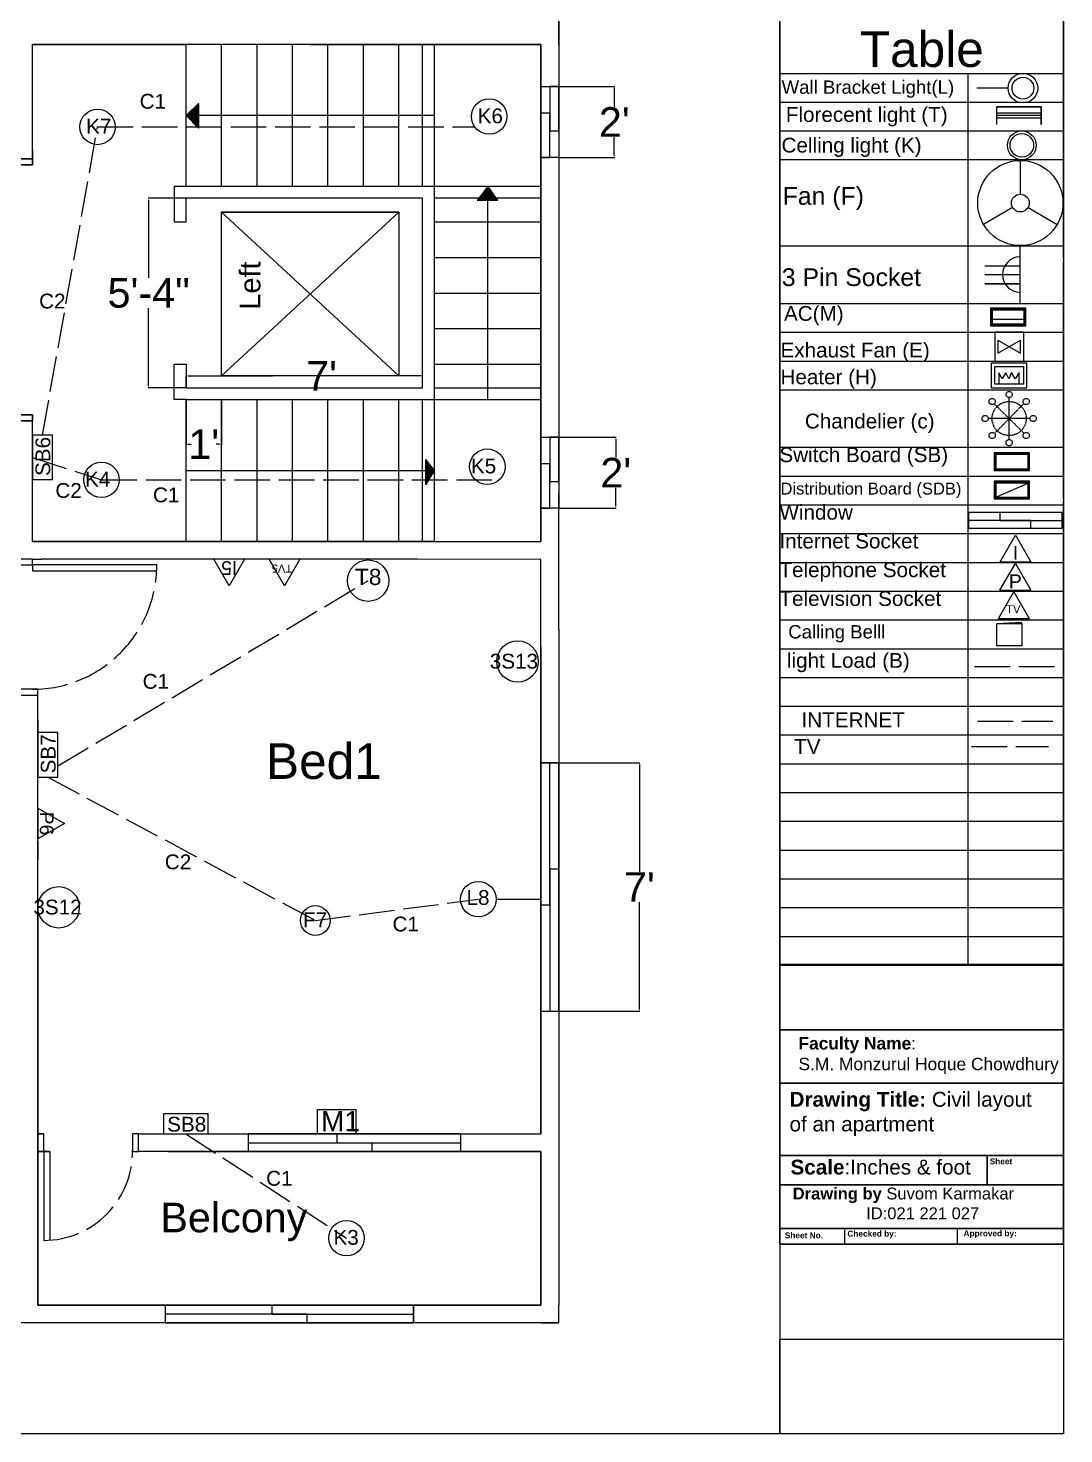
# Model space of a CAD drawing. Header units: inches. Extents: x 1396 to 31789, y 4626 to 27828.
# Drawn here: x 21875.5 to 22225.7, y 26088.9 to 26563.9 of the extents above; entities that cross this region are included whole.
import ezdxf
from ezdxf.enums import TextEntityAlignment as Align

# ---------------------------------------------------------------- set-up
doc = ezdxf.new("R2010")
doc.units = ezdxf.units.IN
doc.header["$MEASUREMENT"] = 0
doc.linetypes.add('ACAD_ISO02W100', pattern=[15, 12, -3])
for name, color, linetype in [('bath', 4, 'Continuous'), ('freecads.com', 7, 'Continuous'), ('iNTERNET', 30, 'ACAD_ISO02W100'), ('light_dwgmodels.com', 250, 'ACAD_ISO02W100'), ('TV WIRE', 62, 'ACAD_ISO02W100')]:
    doc.layers.add(name, color=color, linetype=linetype)
doc.layers.add('block cover', color=7, linetype='Continuous', lineweight=30)
doc.layers.add('text', color=6, linetype='Continuous', lineweight=9)
doc.styles.add('Arial', font='arial.ttf')
doc.styles.add('Arial_B_1', font='arialbd.ttf', dxfattribs={"height": 2})
doc.styles.get("Standard").update_dxf_attribs({"font": 'arial.ttf'})
doc.dimstyles.new('civil layout', dxfattribs={"dimtxt": 10, "dimasz": 0.625, "dimexe": 0.18, "dimexo": 0.0625, "dimgap": 0.09, "dimtad": 0, "dimtih": 1, "dimtoh": 1, "dimdec": 1, "dimzin": 0, "dimdsep": 46, "dimlunit": 4, "dimtxsty": 'Standard', "dimcen": 0.09, "dimclrd": 256, "dimclre": 256, "dimclrt": 256, "dimadec": 0, "dimazin": 0, "dimtfac": 1.5, "dimtdec": 1, "dimtofl": 0, "dimtmove": 0, "dimatfit": 0, "dimfxl": 1, "dimtolj": 1, "dimtzin": 0, "dimlwe": -1, "dimarcsym": 0})
pattern_1 = [(135, (22063.28719, 26159.39342), (-0.088388348, -0.088388348), [])]

# ---------------------------------------------------------------- blocks, each defined once
blk = doc.blocks.new('*D116')
at = {"layer": 'Defpoints', "color": 0, "transparency": 16777216}
for p in [(21928.88, 26438.39), (21940.88, 26438.39), (21940.88, 26423.32)]:
    blk.add_point(p, dxfattribs=at)
at = {"layer": 'text', "transparency": 16777216}
for p, q in [((21928.88, 26438.33), (21928.88, 26423.14)), ((21940.88, 26438.33), (21940.88, 26423.14))]:
    blk.add_line(p, q, dxfattribs=at)
at = {"layer": 'text', "lineweight": -2, "transparency": 16777216}
for p, q in [((21929.5, 26423.32), (21930.66, 26423.32)), ((21940.25, 26423.32), (21939.1, 26423.32))]:
    blk.add_line(p, q, dxfattribs=at)
at = {"layer": 'text', "transparency": 16777216}
for points in [[(21929.5, 26423.43), (21929.5, 26423.22), (21928.88, 26423.32)], [(21940.25, 26423.43), (21940.25, 26423.22), (21940.88, 26423.32)]]:
    blk.add_solid(points, dxfattribs=at)
at = {"layer": 'text', "transparency": 16777216, "insert": (21934.88, 26423.32), "char_height": 10, "attachment_point": 5}
blk.add_mtext("\\A1;1'", dxfattribs=at)
blk = doc.blocks.new('*D117')
at = {"layer": 'Defpoints', "color": 0, "transparency": 16777216}
for p in [(21916.25, 26506.39), (21928.88, 26506.39), (21928.88, 26442.39)]:
    blk.add_point(p, dxfattribs=at)
at = {"layer": 'text', "transparency": 16777216}
for p, q in [((21928.82, 26506.39), (21916.07, 26506.39)), ((21928.82, 26442.39), (21916.07, 26442.39))]:
    blk.add_line(p, q, dxfattribs=at)
at = {"layer": 'text', "lineweight": -2, "transparency": 16777216}
for p, q in [((21916.25, 26505.77), (21916.25, 26479.57)), ((21916.25, 26443.02), (21916.25, 26469.22))]:
    blk.add_line(p, q, dxfattribs=at)
at = {"layer": 'text', "transparency": 16777216}
for points in [[(21916.14, 26505.77), (21916.35, 26505.77), (21916.25, 26506.39)], [(21916.14, 26443.02), (21916.35, 26443.02), (21916.25, 26442.39)]]:
    blk.add_solid(points, dxfattribs=at)
at = {"layer": 'text', "transparency": 16777216, "insert": (21916.25, 26474.39), "char_height": 10, "attachment_point": 5}
blk.add_mtext('\\A1;5\'-4"', dxfattribs=at)
blk = doc.blocks.new('*D118')
at = {"layer": 'Defpoints', "color": 0, "transparency": 16777216}
for p in [(21928.88, 26446.39), (21928.88, 26442.39), (22008.88, 26442.39)]:
    blk.add_point(p, dxfattribs=at)
at = {"layer": 'text', "transparency": 16777216}
for p, q in [((21928.88, 26442.45), (21928.88, 26446.57)), ((22008.88, 26442.45), (22008.88, 26446.57))]:
    blk.add_line(p, q, dxfattribs=at)
at = {"layer": 'text', "lineweight": -2, "transparency": 16777216}
for p, q in [((21929.5, 26446.39), (21958.07, 26446.39)), ((22008.25, 26446.39), (21979.68, 26446.39))]:
    blk.add_line(p, q, dxfattribs=at)
at = {"layer": 'text', "transparency": 16777216}
for points in [[(21929.5, 26446.49), (21929.5, 26446.29), (21928.88, 26446.39)], [(22008.25, 26446.49), (22008.25, 26446.29), (22008.88, 26446.39)]]:
    blk.add_solid(points, dxfattribs=at)
at = {"layer": 'text', "transparency": 16777216, "insert": (21968.88, 26446.39), "char_height": 10, "attachment_point": 5}
blk.add_mtext("\\A1;   7'", dxfattribs=at)
blk = doc.blocks.new('*D119')
at = {"layer": 'Defpoints', "color": 0, "transparency": 16777216}
for p in [(22054.88, 26315.68), (22054.88, 26231.68), (22082.18, 26231.68)]:
    blk.add_point(p, dxfattribs=at)
at = {"layer": 'text', "transparency": 16777216}
for p, q in [((22054.94, 26315.68), (22082.36, 26315.68)), ((22054.94, 26231.68), (22082.36, 26231.68))]:
    blk.add_line(p, q, dxfattribs=at)
at = {"layer": 'text', "lineweight": -2, "transparency": 16777216}
for p, q in [((22082.18, 26315.06), (22082.18, 26278.77)), ((22082.18, 26232.31), (22082.18, 26268.59))]:
    blk.add_line(p, q, dxfattribs=at)
at = {"layer": 'text', "transparency": 16777216}
for points in [[(22082.08, 26315.06), (22082.28, 26315.06), (22082.18, 26315.68)], [(22082.08, 26232.31), (22082.28, 26232.31), (22082.18, 26231.68)]]:
    blk.add_solid(points, dxfattribs=at)
at = {"layer": 'text', "transparency": 16777216, "insert": (22082.18, 26273.68), "char_height": 10, "width": 23.3269, "attachment_point": 5}
blk.add_mtext("\\A1;7'", dxfattribs=at)
blk = doc.blocks.new('*D108')
at = {"layer": 'Defpoints', "color": 0, "transparency": 16777216}
for p in [(22054.88, 26544.18), (22054.88, 26520.18), (22073.68, 26520.18)]:
    blk.add_point(p, dxfattribs=at)
at = {"layer": 'text', "transparency": 16777216}
for p, q in [((22054.94, 26544.18), (22073.86, 26544.18)), ((22054.94, 26520.18), (22073.86, 26520.18))]:
    blk.add_line(p, q, dxfattribs=at)
at = {"layer": 'text', "lineweight": -2, "transparency": 16777216}
for p, q in [((22073.68, 26543.56), (22073.68, 26537.29)), ((22073.68, 26520.81), (22073.68, 26527.07))]:
    blk.add_line(p, q, dxfattribs=at)
at = {"layer": 'text', "transparency": 16777216}
for points in [[(22073.58, 26543.56), (22073.78, 26543.56), (22073.68, 26544.18)], [(22073.58, 26520.81), (22073.78, 26520.81), (22073.68, 26520.18)]]:
    blk.add_solid(points, dxfattribs=at)
at = {"layer": 'text', "transparency": 16777216, "insert": (22073.68, 26532.18), "char_height": 10, "attachment_point": 5}
blk.add_mtext("\\A1;2'", dxfattribs=at)
blk = doc.blocks.new('*D109')
at = {"layer": 'Defpoints', "color": 0, "transparency": 16777216}
for p in [(22054.88, 26425.68), (22054.88, 26401.68), (22074.18, 26401.68)]:
    blk.add_point(p, dxfattribs=at)
at = {"layer": 'text', "transparency": 16777216}
for p, q in [((22054.94, 26425.68), (22074.36, 26425.68)), ((22054.94, 26401.68), (22074.36, 26401.68))]:
    blk.add_line(p, q, dxfattribs=at)
at = {"layer": 'text', "lineweight": -2, "transparency": 16777216}
for p, q in [((22074.18, 26425.06), (22074.18, 26418.79)), ((22074.18, 26402.31), (22074.18, 26408.57))]:
    blk.add_line(p, q, dxfattribs=at)
at = {"layer": 'text', "transparency": 16777216}
for points in [[(22074.08, 26425.06), (22074.28, 26425.06), (22074.18, 26425.68)], [(22074.08, 26402.31), (22074.28, 26402.31), (22074.18, 26401.68)]]:
    blk.add_solid(points, dxfattribs=at)
at = {"layer": 'text', "transparency": 16777216, "insert": (22074.18, 26413.68), "char_height": 10, "attachment_point": 5}
blk.add_mtext("\\A1;2'", dxfattribs=at)
blk = doc.blocks.new('chandelier')
at = {"color": 0}
for p, q in [((193, -189), (-193, 189)), ((189, 193), (-189, -193)), ((0, -270), (0, 270)), ((270, 0), (-270, 0))]:
    blk.add_line(p, q, dxfattribs=at)
for centre, radius in [((-219, 219), 40), ((0, 0), 220), ((0, 310), 40), ((219, 219), 40), ((-310, 0), 40), ((310, 0), 40), ((-219, -219), 40), ((219, -219), 40), ((0, -310), 40)]:
    blk.add_circle(centre, radius, dxfattribs=at)

msp = doc.modelspace()

# ---------------------------------------------------------------- hatches: boundary and pattern name
h = msp.add_hatch()
h.set_pattern_fill('ANSI31', color=256, angle=90)
h.set_pattern_definition(pattern_1)
h.paths.add_polyline_path([(21928.88, 26534.39), (21933.05, 26530.07), (21933.05, 26534.39)])
h.paths.add_polyline_path([(21928.88, 26534.39), (21933.05, 26534.39), (21933.05, 26538.45)])
h = msp.add_hatch()
h.set_pattern_fill('ANSI31', color=256, angle=90)
h.set_pattern_definition(pattern_1)
h.paths.add_polyline_path([(22027.26, 26505.6), (22030.88, 26505.6), (22030.88, 26510.39)])
h.paths.add_polyline_path([(22030.88, 26510.39), (22030.88, 26505.6), (22034.15, 26505.6)])
h = msp.add_hatch()
h.set_pattern_fill('ANSI31', color=256, angle=90)
h.set_pattern_definition(pattern_1)
h.paths.add_polyline_path([(22009.97, 26418.13), (22009.97, 26414.4), (22012.88, 26414.4)])
h.paths.add_polyline_path([(22009.97, 26414.4), (22009.97, 26409.56), (22012.88, 26414.4)])

# ---------------------------------------------------------------- linework, layer by layer
for p, q in [((21876.99, 26517.68), (21876.99, 26558.39)), ((21876.99, 26558.39), (21928.88, 26558.39)), ((21928.88, 26510.39), (21928.88, 26558.39)), ((22048.88, 26558.39), (21928.88, 26558.39)), ((21940.88, 26510.39), (21940.88, 26558.39)), ((21952.88, 26510.39), (21952.88, 26558.39)), ((21964.88, 26510.39), (21964.88, 26558.39)), ((21976.88, 26510.39), (21976.88, 26558.39)), ((21988.88, 26510.39), (21988.88, 26558.39)), ((22000.88, 26510.39), (22000.88, 26558.39)), ((22008.88, 26510.39), (22008.88, 26558.39)), ((22012.88, 26390.39), (22012.88, 26558.39)), ((22048.88, 26390.39), (22048.88, 26558.39)), ((21928.88, 26534.39), (21933.05, 26538.45)), ((22012.88, 26534.39), (21928.88, 26534.39)), ((21928.88, 26534.39), (21933.05, 26530.07)), ((21933.05, 26538.45), (21933.05, 26530.07)), ((22210.96, 26507.79), (22210.96, 26519.19)), ((21928.88, 26510.39), (21924.88, 26510.39)), ((21924.88, 26510.39), (21924.88, 26498.39)), ((22048.88, 26510.39), (21928.88, 26510.39)), ((22030.88, 26510.39), (22027.26, 26505.6)), ((22030.88, 26438.39), (22030.88, 26510.39)), ((22030.88, 26510.39), (22034.15, 26505.6)), ((22048.88, 26438.39), (22048.88, 26510.39)), ((22008.88, 26506.39), (21928.88, 26506.39)), ((21928.88, 26498.39), (21928.88, 26506.39)), ((22008.88, 26442.39), (22008.88, 26506.39)), ((22048.88, 26506.39), (22012.88, 26506.39)), ((22034.15, 26505.6), (22027.26, 26505.6)), ((21940.88, 26446.39), (22000.88, 26501.67)), ((22000.88, 26501.67), (21940.88, 26501.67)), ((21940.88, 26501.67), (22000.88, 26446.39)), ((22208.36, 26503.29), (22198.49, 26497.59)), ((22213.56, 26503.29), (22223.43, 26497.59)), ((21924.88, 26498.39), (21928.88, 26498.39)), ((22012.88, 26498.39), (22048.88, 26498.39)), ((22210.9, 26470.87), (22210.9, 26490.26)), ((22012.88, 26486.39), (22048.88, 26486.39)), ((22210.9, 26480.57), (22198.9, 26480.57)), ((22210.9, 26477.5), (22198.9, 26477.5)), ((22012.88, 26474.39), (22048.88, 26474.39)), ((22012.88, 26462.39), (22048.88, 26462.39)), ((21924.88, 26438.39), (21924.88, 26450.39)), ((21924.88, 26450.39), (21928.88, 26450.39)), ((21928.88, 26450.39), (21928.88, 26442.39)), ((22012.88, 26450.39), (22048.88, 26450.39)), ((21928.88, 26442.39), (22008.88, 26442.39)), ((22012.88, 26442.39), (22048.88, 26442.39)), ((21928.88, 26438.39), (21924.88, 26438.39)), ((21928.88, 26390.39), (21928.88, 26438.39)), ((21928.88, 26438.39), (22048.88, 26438.39)), ((21928.88, 26390.41), (21928.88, 26438.39)), ((21940.88, 26390.39), (21940.88, 26438.39)), ((21940.88, 26390.41), (21940.88, 26438.39)), ((21952.88, 26390.39), (21952.88, 26438.39)), ((21952.88, 26390.41), (21952.88, 26438.39)), ((21964.88, 26390.39), (21964.88, 26438.39)), ((21964.88, 26390.41), (21964.88, 26438.39)), ((21976.88, 26390.39), (21976.88, 26438.39)), ((21976.88, 26390.41), (21976.88, 26438.39)), ((21988.88, 26390.39), (21988.88, 26438.39)), ((21988.88, 26390.41), (21988.88, 26438.39)), ((22000.88, 26390.39), (22000.88, 26438.39)), ((22000.88, 26390.41), (22000.88, 26438.39)), ((22008.88, 26390.39), (22008.88, 26438.39)), ((22012.88, 26390.41), (22012.88, 26438.39)), ((21876.99, 26390.48), (21876.99, 26432.19)), ((22012.88, 26414.4), (22009.97, 26418.13)), ((22009.97, 26409.56), (22009.97, 26418.13)), ((21928.88, 26414.4), (22012.88, 26414.4)), ((22009.97, 26409.56), (22012.88, 26414.4)), ((22054.88, 26390.39), (22054.88, 26406.82)), ((21928.88, 26390.39), (22012.88, 26390.39)), ((22047.07, 26390.48), (22048.88, 26390.48)), ((22054.88, 26384.39), (22054.88, 26390.39)), ((22048.88, 26384.39), (22006.99, 26384.41)), ((22048.88, 26354.82), (22048.88, 26384.39)), ((22054.88, 26360.82), (22054.88, 26384.39)), ((21878.8, 26310.82), (21878.8, 26338.48)), ((21878.8, 26330.21), (21878.8, 26310.82)), ((22033.72, 26269.57), (22048.71, 26269.57))]:
    msp.add_line(p, q)
at = {"color": 7, "true_color": 0xffffff}
msp.add_line((22206.84, 26543.62), (22196.28, 26543.62), dxfattribs=at)
at = {"color": 252, "true_color": 0x939598}
for p, q in [((22217.96, 26535.19), (22202.96, 26535.19)), ((22217.96, 26535.19), (22202.96, 26535.19)), ((22217.96, 26533.45), (22202.96, 26533.45))]:
    msp.add_line(p, q, dxfattribs=at)
at = {"color": 4}
for p, q in [((22217.96, 26534.41), (22202.96, 26534.41)), ((22203.31, 26454.07), (22211.03, 26458.42)), ((22203.31, 26458.42), (22211.03, 26454.07))]:
    msp.add_line(p, q, dxfattribs=at)
at = {"color": 1}
for p, q in [((22204.79, 26445.5), (22203.69, 26447.45)), ((22203.69, 26447.45), (22203.69, 26443.63)), ((22206.01, 26447.47), (22204.79, 26445.5)), ((22207.04, 26445.44), (22206.01, 26447.47)), ((22208.02, 26447.51), (22207.04, 26445.44)), ((22209.22, 26445.42), (22208.02, 26447.51)), ((22210.53, 26447.51), (22209.22, 26445.42)), ((22210.53, 26443.63), (22210.53, 26447.51))]:
    msp.add_line(p, q, dxfattribs=at)
at = {"color": 0}
for p, q in [((22204.12, 26383.57), (22209.31, 26392.55)), ((22209.31, 26392.55), (22214.49, 26383.57)), ((21943.49, 26375.47), (21938.3, 26384.44)), ((21948.67, 26384.44), (21938.3, 26384.44)), ((21948.67, 26384.44), (21943.49, 26375.47)), ((21962.18, 26375.47), (21957, 26384.44)), ((21967.36, 26384.44), (21957, 26384.44)), ((21967.36, 26384.44), (21962.18, 26375.47)), ((22204.08, 26373.98), (22209.27, 26382.96)), ((22204.12, 26383.57), (22214.49, 26383.57)), ((22209.27, 26382.96), (22214.45, 26373.98)), ((22203.6, 26364.41), (22208.78, 26373.39)), ((22204.08, 26373.98), (22214.45, 26373.98)), ((22208.78, 26373.39), (22213.97, 26364.41)), ((22203.6, 26364.41), (22213.97, 26364.41)), ((21878.8, 26300.33), (21878.8, 26289.96)), ((21878.8, 26300.33), (21887.78, 26295.14)), ((21887.78, 26295.14), (21878.8, 26289.96))]:
    msp.add_line(p, q, dxfattribs=at)
at = {"color": 7}
for p, q in [((21878.19, 26384.48), (21879.99, 26384.48)), ((22202.98, 26362.67), (22211.48, 26363.17))]:
    msp.add_line(p, q, dxfattribs=at)
at = {"color": 143, "true_color": 0x7aafdf}
for p, q in [((21949.84, 26187.29), (22021.84, 26187.29)), ((21979.84, 26190.29), (21979.84, 26187.29)), ((21991.84, 26184.26), (21991.84, 26187.29))]:
    msp.add_line(p, q, dxfattribs=at)
for points in [[(22054.88, 26126.39), (21202.88, 26126.39), (21202.88, 26738.39), (22054.88, 26738.39), (22054.88, 26406.82)], [(22054.88, 26558.39), (22054.88, 26612.39)], [(22054.88, 26564.39), (22054.88, 26558.39)], [(22054.88, 26564.39), (22054.88, 26558.39)], [(21976.88, 26558.39), (21876.99, 26558.39)], [(21970.88, 26558.39), (22048.88, 26558.39)], [(22048.88, 26558.39), (22048.88, 26406.82)], [(22048.88, 26406.82), (22048.88, 26558.39)], [(22048.88, 26558.39), (22048.88, 26406.82)], [(21876.99, 26522.68), (21876.99, 26522.68), (21876.99, 26519.68)], [(22198.9, 26477.5), (22210.9, 26477.5), (22210.9, 26483.5), (22198.9, 26483.5)], [(21876.99, 26390.48), (22047.07, 26390.48)], [(21876.99, 26390.48), (21876.99, 26390.48)], [(22012.88, 26390.41), (21876.99, 26390.48)], [(21876.99, 26390.48), (21876.99, 26390.48), (21876.99, 26390.48)], [(22006.99, 26390.41), (22012.88, 26390.41)], [(22006.99, 26384.41), (21879.99, 26384.48)], [(22054.88, 26360.82), (22054.88, 26132.39)], [(22048.88, 26354.82), (22048.88, 26190.29)], [(22048.88, 26190.29), (22048.88, 26354.82)], [(21880.8, 26190.29), (21878.8, 26190.29), (21878.8, 26310.82)], [(21878.8, 26288.94), (21878.8, 26282.94)], [(21878.8, 26269.61), (21878.8, 26132.39)], [(21878.8, 26269.61), (21878.8, 26263.61)], [(21882.8, 26184.29), (21878.8, 26184.29), (21878.8, 26190.29), (21880.8, 26190.29)], [(21878.8, 26190.29), (21878.8, 26184.29)], [(21912.8, 26190.29), (21916.8, 26190.29)], [(21916.8, 26190.29), (21922.8, 26190.29)], [(21922.8, 26190.29), (22048.88, 26190.29)], [(21922.8, 26190.29), (21928.8, 26190.29)], [(22042.88, 26190.29), (22048.88, 26190.29)], [(22048.88, 26184.29), (22048.88, 26132.39), (21878.8, 26132.39)], [(21878.8, 26132.39), (22048.88, 26132.39), (22048.88, 26184.29)], [(22048.66, 26132.39), (21878.8, 26132.39), (21878.8, 26184.29), (21882.8, 26184.29)], [(21916.8, 26184.29), (21912.8, 26184.29)], [(21922.8, 26184.29), (21916.8, 26184.29)], [(21922.8, 26184.29), (22048.66, 26184.29)], [(22048.88, 26184.29), (21922.8, 26184.29)], [(21928.8, 26184.29), (21922.8, 26184.29)], [(22048.88, 26184.29), (22042.88, 26184.29)], [(22048.88, 26126.39), (22054.88, 26126.39), (22054.88, 26132.39)], [(21878.8, 26126.39), (21733.49, 26126.39)], [(21878.8, 26126.39), (21872.8, 26126.39)]]:
    msp.add_lwpolyline(points)
at = {"color": 146, "true_color": 0x105689}
for points in [[(22048.88, 26544.18), (22054.88, 26544.18), (22054.88, 26520.18), (22048.88, 26520.18)], [(22048.88, 26425.68), (22054.88, 26425.68), (22054.88, 26401.68), (22048.88, 26401.68)]]:
    msp.add_lwpolyline(points, close=True, dxfattribs=at)
at = {"color": 165, "true_color": 0x5e67af}
for points in [[(22054.88, 26544.18), (22051.88, 26544.18), (22051.88, 26529.18), (22054.88, 26529.18)], [(22051.88, 26535.18), (22048.88, 26535.18), (22048.88, 26520.18), (22051.88, 26520.18)], [(22054.88, 26425.68), (22051.88, 26425.68), (22051.88, 26410.68), (22054.88, 26410.68)], [(22051.88, 26416.68), (22048.88, 26416.68), (22048.88, 26401.68), (22051.88, 26401.68)]]:
    msp.add_lwpolyline(points, close=True, dxfattribs=at)
at = {"color": 252, "true_color": 0x939598}
msp.add_lwpolyline([(22217.96, 26531.3), (22217.96, 26537.3), (22202.96, 26537.3)], dxfattribs=at)
at = {"color": 251, "true_color": 0x636466}
msp.add_lwpolyline([(22202.96, 26531.3), (22202.96, 26537.3), (22217.96, 26537.3), (22217.96, 26531.3)], dxfattribs=at)
at = {"color": 240, "true_color": 0xed1f24}
for points in [[(21876.99, 26517.68), (21876.99, 26519.68), (21870.99, 26519.68), (21870.99, 26515.68)], [(21870.99, 26515.68), (21840.99, 26515.68), (21840.99, 26517.68), (21876.99, 26517.68)], [(21870.99, 26435.19), (21840.99, 26435.19), (21840.99, 26433.19), (21876.99, 26433.19)], [(21876.99, 26433.19), (21876.99, 26431.19), (21870.99, 26431.19), (21870.99, 26435.19)]]:
    msp.add_lwpolyline(points, dxfattribs=at)
for points in [[(21876.99, 26519.68), (21876.99, 26517.68), (21870.99, 26517.68), (21870.99, 26519.68)], [(21876.99, 26431.19), (21876.99, 26433.19), (21870.99, 26433.19), (21870.99, 26431.19)]]:
    msp.add_lwpolyline(points, close=True, dxfattribs=at)
for points in [[(21940.88, 26446.39), (21940.88, 26501.67), (22000.88, 26501.67), (22000.88, 26446.39)], [(22200.84, 26463.29), (22212.84, 26463.29), (22212.84, 26469.29), (22200.84, 26469.29)], [(21883.72, 26411.33), (21883.72, 26426.39), (21876.99, 26426.39), (21876.99, 26411.33)], [(22202.09, 26414.4), (22214.09, 26414.4), (22214.09, 26420.4), (22202.09, 26420.4)], [(22202.67, 26415.03), (22213.55, 26415.03), (22213.55, 26419.77), (22202.67, 26419.77)], [(22202.09, 26404.81), (22214.09, 26404.81), (22214.09, 26410.81), (22202.09, 26410.81)], [(22202.67, 26405.44), (22213.55, 26405.44), (22213.55, 26410.18), (22202.67, 26410.18)], [(21885.53, 26310.82), (21885.53, 26325.88), (21878.8, 26325.88), (21878.8, 26310.82)], [(21921.27, 26190.29), (21936.33, 26190.29), (21936.33, 26197.02), (21921.27, 26197.02)], [(21986.31, 26190.29), (21973.37, 26190.29), (21973.37, 26198.46), (21986.31, 26198.46)]]:
    msp.add_lwpolyline(points, close=True)
at = {"color": 143, "true_color": 0x7aafdf}
for points in [[(22201.12, 26463.6), (22212.55, 26463.6), (22212.55, 26468.98), (22201.12, 26468.98)], [(22054.88, 26231.68), (22054.88, 26315.68), (22048.88, 26315.68), (22048.88, 26231.68)], [(22051.88, 26267.68), (22051.88, 26315.68), (22048.88, 26315.68), (22048.88, 26267.68)], [(22054.88, 26231.68), (22054.88, 26279.68), (22051.88, 26279.68), (22051.88, 26231.68)], [(21949.84, 26184.29), (22021.84, 26184.29), (22021.84, 26190.29), (21949.84, 26190.29)], [(21921.84, 26126.39), (22005.84, 26126.39), (22005.84, 26132.39), (21921.84, 26132.39)], [(21957.84, 26129.39), (22005.84, 26129.39), (22005.84, 26132.39), (21957.84, 26132.39)], [(21921.84, 26126.39), (21969.84, 26126.39), (21969.84, 26129.39), (21921.84, 26129.39)]]:
    msp.add_lwpolyline(points, close=True, dxfattribs=at)
at = {"color": 1}
for points in [[(22201.42, 26463.92), (22212.3, 26463.92), (22212.3, 26468.66), (22201.42, 26468.66)], [(22201.42, 26468.66), (22212.3, 26468.66), (22212.3, 26465.46), (22201.42, 26465.46)], [(21876.99, 26382.49), (21876.99, 26384.49), (21870.99, 26384.49), (21870.99, 26382.49)], [(21918.99, 26380.49), (21918.99, 26382.49), (21876.99, 26382.49), (21876.99, 26380.49)], [(21878.8, 26338.53), (21878.8, 26340.53), (21872.8, 26340.53), (21872.8, 26338.53)]]:
    msp.add_lwpolyline(points, close=True, dxfattribs=at)
at = {"color": 251, "true_color": 0x636466}
for points in [[(22202.37, 26451.4), (22212.09, 26451.4), (22212.09, 26461.12), (22202.37, 26461.12)], [(22213.13, 26450.71), (22201.13, 26450.71), (22201.13, 26442.33), (22213.13, 26442.33)], [(22211.97, 26443.59), (22202.37, 26443.59), (22202.37, 26449.6), (22211.97, 26449.6)]]:
    msp.add_lwpolyline(points, close=True, dxfattribs=at)
at = {"color": 4}
for points in [[(22203.31, 26458.42), (22203.31, 26454.07)], [(22211.03, 26454.07), (22211.03, 26458.42)]]:
    msp.add_lwpolyline(points, dxfattribs=at)
for points in [[(22202.37, 26414.71), (22213.8, 26414.71), (22213.8, 26420.08), (22202.37, 26420.08)], [(22202.37, 26405.12), (22213.8, 26405.12), (22213.8, 26410.5), (22202.37, 26410.5)]]:
    msp.add_lwpolyline(points, close=True, dxfattribs=at)
at = {"color": 143, "true_color": 0x7aafdf}
for points in [[(22225.01, 26400.18), (22193.6, 26400.18)], [(22193.6, 26394.94), (22214.54, 26394.94), (22214.54, 26397.56), (22193.6, 26397.56)], [(22225.01, 26400.18), (22204.07, 26400.18), (22204.07, 26397.56), (22225.01, 26397.56)], [(22193.6, 26394.94), (22225.01, 26394.94)], [(22048.88, 26315.68), (22054.88, 26315.68)], [(22051.88, 26315.68), (22054.88, 26315.68)], [(22005.84, 26132.39), (22005.84, 26126.39)], [(22005.84, 26129.39), (22005.84, 26126.39)]]:
    msp.add_lwpolyline(points, dxfattribs=at)
at = {"color": 7}
msp.add_lwpolyline([(22202.98, 26362.67), (22211.48, 26362.67), (22211.48, 26355.17), (22202.98, 26355.17)], close=True, dxfattribs=at)
at = {"color": 1}
msp.add_lwpolyline([(21872.8, 26340.53), (21872.8, 26338.53), (21878.8, 26338.53), (21878.8, 26340.53)], dxfattribs=at)
at = {"color": 7, "true_color": 0xffffff}
msp.add_circle((22211.84, 26543.62), 5, dxfattribs=at)
at = {"color": 4}
for centre, radius in [((22211.84, 26543.62), 3.69), ((22211.46, 26524.28), 3.99), ((22210.96, 26504.79), 3)]:
    msp.add_circle(centre, radius, dxfattribs=at)
for centre, radius in [((22031.38, 26534.01), 6), ((21898.99, 26530.51), 6), ((22211.46, 26524.28), 4.86), ((22030.76, 26415.7), 6), ((21900.28, 26411.24), 6), ((21990.45, 26377.19), 7), ((22040.99, 26349.9), 7), ((21885.8, 26266.81), 7), ((22027.72, 26269.57), 6), ((21972.6, 26262.36), 5.02), ((21983.13, 26155.04), 6)]:
    msp.add_circle(centre, radius)
at = {"color": 251, "true_color": 0x636466}
msp.add_circle((22210.96, 26504.79), 14.4, dxfattribs=at)
at = {"color": 4}
msp.add_arc((22210.97, 26480.61), 6, 90.929, 269.071, dxfattribs=at)
at = {"color": 1, "linetype": 'ACAD_ISO02W100'}
msp.add_arc((21876.99, 26382.49), 42, 270, 0, dxfattribs=at)
at = {"layer": 'bath', "color": 254, "true_color": 0xddb3d4}
for p, q in [((22129.5, 26564.73), (22129.5, 26247.29)), ((22129.69, 26564.73), (22129.69, 26247.29)), ((22225.5, 26564.73), (22225.5, 26247.29)), ((22129.5, 26548.61), (22225.5, 26548.61)), ((22193.16, 26548.61), (22193.16, 26247.29)), ((22129.5, 26538.89), (22225.5, 26538.89)), ((22129.5, 26529.17), (22225.5, 26529.17)), ((22129.5, 26519.45), (22225.5, 26519.45)), ((22129.5, 26490.29), (22225.5, 26490.29)), ((22129.5, 26470.85), (22225.5, 26470.85)), ((22129.5, 26461.13), (22225.5, 26461.13)), ((22129.5, 26451.41), (22225.5, 26451.41)), ((22129.5, 26441.69), (22225.5, 26441.69)), ((22129.5, 26422.25), (22225.5, 26422.25)), ((22129.5, 26412.53), (22225.5, 26412.53)), ((22129.5, 26402.81), (22225.5, 26402.81)), ((22129.5, 26393.09), (22225.5, 26393.09)), ((22129.5, 26383.37), (22225.5, 26383.37)), ((22129.5, 26373.65), (22225.5, 26373.65)), ((22129.5, 26363.93), (22225.5, 26363.93)), ((22129.5, 26354.21), (22225.5, 26354.21)), ((22129.5, 26344.49), (22225.5, 26344.49)), ((22129.5, 26334.77), (22225.5, 26334.77)), ((22129.5, 26325.05), (22225.5, 26325.05)), ((22129.5, 26315.33), (22225.5, 26315.33)), ((22129.5, 26305.61), (22225.5, 26305.61)), ((22129.5, 26295.89), (22225.5, 26295.89)), ((22129.5, 26286.17), (22225.5, 26286.17)), ((22129.5, 26276.45), (22225.5, 26276.45)), ((22129.5, 26266.73), (22225.5, 26266.73)), ((22129.5, 26257.01), (22225.5, 26257.01)), ((22129.5, 26247.29), (22225.5, 26247.29)), ((22129.69, 26247.29), (22225.69, 26247.29))]:
    msp.add_line(p, q, dxfattribs=at)
at = {"layer": 'bath', "color": 0, "linetype": 'ACAD_ISO02W100'}
msp.add_line((22202.67, 26405.44), (22213.55, 26410.18), dxfattribs=at)
at = {"layer": 'bath', "color": 4, "linetype": 'ACAD_ISO02W100'}
for p, q in [((22193.6, 26394.94), (22193.6, 26400.18)), ((22225.01, 26400.18), (22225.01, 26394.94))]:
    msp.add_line(p, q, dxfattribs=at)
at = {"layer": 'block cover'}
msp.add_lwpolyline([(22048.88, 26390.39), (22048.88, 26558.39)], dxfattribs=at)
at = {"layer": 'freecads.com', "lineweight": 30}
for p, q in [((22129.69, 26486), (22129.69, 26576)), ((22225.5, 26576), (22225.5, 26486)), ((22129.69, 26485), (22129.69, 26404)), ((22225.5, 26405), (22225.5, 26485)), ((22129.69, 26153), (22129.69, 26404)), ((22225.5, 26404), (22225.5, 26153)), ((22129.69, 26247.44), (22225.5, 26247.44)), ((22129.69, 26225.44), (22225.5, 26225.44)), ((22129.69, 26207.44), (22225.5, 26207.44)), ((22129.69, 26183), (22225.5, 26183)), ((22199.72, 26183), (22199.72, 26173)), ((22129.69, 26173), (22225.5, 26173)), ((22129.69, 26158.24), (22225.5, 26158.24)), ((22129.69, 26153), (22225.5, 26153))]:
    msp.add_line(p, q, dxfattribs=at)
at = {"layer": 'iNTERNET', "lineweight": 25}
msp.add_line((22196.48, 26329.67), (22221.98, 26329.67), dxfattribs=at)
at = {"layer": 'light_dwgmodels.com'}
msp.add_line((22195.48, 26348.17), (22222.48, 26348.17), dxfattribs=at)
at = {"layer": 'text', "color": 7, "linetype": 'ACAD_ISO02W100'}
for p, q in [((21880.35, 26426.39), (21898.99, 26530.51)), ((21898.99, 26530.51), (22026.51, 26530.51)), ((21876.99, 26418.86), (21900.28, 26411.24)), ((21900.28, 26411.24), (22034.77, 26411.24)), ((21885.53, 26314.58), (21990.45, 26377.19)), ((21882.16, 26310.82), (21972.6, 26262.36)), ((21972.6, 26262.36), (22027.72, 26269.57)), ((21928.8, 26190.29), (21983.13, 26155.04))]:
    msp.add_line(p, q, dxfattribs=at)
at = {"layer": 'text', "color": 0}
for p, q in [((22129.69, 26485), (22129.69, 26486)), ((22151.5, 26157.87), (22151.5, 26152.96)), ((22189.59, 26158.01), (22189.59, 26153)), ((22151.5, 26152.96), (22189.22, 26152.96))]:
    msp.add_line(p, q, dxfattribs=at)
at = {"layer": 'text', "color": 7}
for p, q in [((21876.99, 26384.49), (21879.09, 26384.48)), ((22129.69, 26153), (22129.69, 26088.89)), ((22129.69, 26088.89), (22129.69, 26120.95)), ((22129.69, 26120.95), (22225.5, 26120.95))]:
    msp.add_line(p, q, dxfattribs=at)
at = {"layer": 'text', "color": 1}
for p, q in [((21880.8, 26184.29), (21880.8, 26154.29)), ((21882.8, 26184.29), (21882.8, 26154.29))]:
    msp.add_line(p, q, dxfattribs=at)
at = {"layer": 'text', "color": 0}
msp.add_lwpolyline([(21098.93, 26873), (22225.5, 26873), (22225.5, 26088.89), (21098.93, 26088.89)], close=True, dxfattribs=at)
at = {"layer": 'text', "color": 1}
for points in [[(21880.8, 26190.29), (21878.8, 26190.29), (21878.8, 26184.29), (21882.8, 26184.29)], [(21910.8, 26184.29), (21912.8, 26184.29), (21912.8, 26190.29), (21910.8, 26190.29)]]:
    msp.add_lwpolyline(points, dxfattribs=at)
for points in [[(21880.8, 26184.29), (21880.8, 26190.29), (21878.8, 26190.29), (21878.8, 26184.29)], [(21912.8, 26184.29), (21912.8, 26190.29), (21910.8, 26190.29), (21910.8, 26184.29)]]:
    msp.add_lwpolyline(points, close=True, dxfattribs=at)
at = {"layer": 'text', "color": 1, "linetype": 'ACAD_ISO02W100'}
msp.add_arc((21880.8, 26184.29), 30, 270, 0.9548, dxfattribs=at)
at = {"layer": 'TV WIRE', "lineweight": 25}
msp.add_line((22194.48, 26321.17), (22220.48, 26321.17), dxfattribs=at)

# ---------------------------------------------------------------- block references
at = {"layer": 'light_dwgmodels.com', "color": 3, "xscale": 0.02625, "yscale": 0.02625, "zscale": 0.02625}
msp.add_blockref('chandelier', (22207.17, 26431.97), dxfattribs=at)

# ---------------------------------------------------------------- texts
for s, p in [('C1', (21913.21, 26536.67)), ('K6', (22027.48, 26531.75)), ('K7', (21895.09, 26528.25)), ('C2', (21879.21, 26469.17)), ('K5', (22025.19, 26413.45)), ('K4', (21894.72, 26408.98)), ('C2', (21884.71, 26405.17)), ('C1', (21917.71, 26403.67)), ('C1', (21914.21, 26340.67)), ('C2', (21921.71, 26279.67)), ('L8', (22023.72, 26267.64)), ('F7', (21968.44, 26260.1)), ('C1', (21998.71, 26258.67)), ('SB8', (21922.51, 26191.03)), ('C1', (21955.96, 26172.75)), ('K3', (21978.75, 26152.78))]:
    msp.add_text(s, height=5).set_placement(p)
for s, p in [('SB6', (21882.97, 26412.57)), ('SB7', (21884.79, 26312.06))]:
    msp.add_text(s, height=5, rotation=90).set_placement(p)
at = {"color": 0, "style": 'Arial'}
for s, p in [('I', (22209.31, 26386.57)), ('P', (22209.27, 26376.97))]:
    msp.add_text(s, height=4.67, dxfattribs=at).set_placement(p, align=Align.MIDDLE_CENTER)
for s, rotation, p in [('I5', 180, (21943.49, 26381.45)), ('P6', 270, (21881.79, 26295.14))]:
    msp.add_text(s, height=4.666, rotation=rotation, dxfattribs=at).set_placement(p, align=Align.MIDDLE_CENTER)
at = {"width": 10, "attachment_point": 6}
for s, insert, char_height in [('T8', (21994.95, 26378.43), 5.5), ('3S13', (22047.89, 26349.95), 5), ('3S12', (21893.59, 26266.86), 5)]:
    msp.add_mtext(s, dxfattribs=dict(at, insert=insert, char_height=char_height))
at = {"color": 7, "insert": (22132.48, 26362.17), "char_height": 4.5, "attachment_point": 1}
msp.add_mtext_dynamic_manual_height_columns('{\\C4;Calling Belll}', width=43.5, gutter_width=1, heights=[0], dxfattribs=at)
at = {"insert": (21974.51, 26197.95), "char_height": 6.811, "attachment_point": 1}
msp.add_mtext_dynamic_manual_height_columns('{\\C1;M1}', width=32.0118, gutter_width=1.36, heights=[0], dxfattribs=at)
at = {"layer": 'bath', "color": 254, "linetype": 'ACAD_ISO02W100', "true_color": 0xddb3d4}
msp.add_text('Table', height=12, dxfattribs=at).set_placement((22156.68, 26550.77))
at = {"layer": 'bath', "color": 1, "linetype": 'ACAD_ISO02W100', "attachment_point": 1}
for s, width, heights, insert, char_height in [('\\pxql;{\\C256;Wall Bracket Light(L)}', 68.5772, [2.06], (22130.25, 26546.21), 4.5), ('{\\C4;Fan (F)}', 63.6606, [0.00524], (22130.61, 26510.21), 6), ('{\\C4;3 Pin Socket}', 63.6606, [0], (22130.32, 26482.75), 6), ('{\\C4;AC(M)}', 63.6606, [0], (22131.05, 26469.99), 5), ('\\pxqc;{\\C256;Exhaust Fan (E)}', 63.0102, [0], (22123.6, 26457.62), 5)]:
    msp.add_mtext_dynamic_manual_height_columns(s, width=width, gutter_width=1, heights=heights, dxfattribs=dict(at, insert=insert, char_height=char_height))
at = {"layer": 'bath', "color": 0, "insert": (22131.67, 26537.21), "char_height": 5, "attachment_point": 1}
msp.add_mtext_dynamic_manual_height_columns('{\\C4;Florecent light (T)}', width=60.3012, gutter_width=1, heights=[0], dxfattribs=at)
at = {"layer": 'bath', "color": 4, "linetype": 'ACAD_ISO02W100', "attachment_point": 1}
for s, width, gutter_width, insert, char_height in [('\\pxqc;Heater (H)', 63.6606, 1, (22114.33, 26448.54), 5), ('\\pxqc;Chandelier (c)', 63.6606, 1, (22128.21, 26433.62), 5), ('Switch Board (SB)', 63.6606, 1, (22129.5, 26422.25), 5), ('Distribution Board (SDB)', 996.0397, 1, (22129.87, 26410.3), 4), ('Window', 63.6606, 1, (22129.5, 26402.81), 5), ('Internet Socket', 63.6606, 1, (22129.5, 26393.09), 5), ('Telephone Socket', 63.6606, 1, (22129.5, 26383.37), 5), ('Television Socket', 63.6606, 1, (22129.5, 26373.65), 5), ('{\\C31;\\c6737150;TV}', 7.776, 0.9, (22206.19, 26368.9), 2.7)]:
    msp.add_mtext_dynamic_manual_height_columns(s, width=width, gutter_width=gutter_width, heights=[0], dxfattribs=dict(at, insert=insert, char_height=char_height))
at = {"layer": 'bath', "color": 4, "linetype": 'ACAD_ISO02W100', "insert": (21964.77, 26379.95), "char_height": 2.7, "attachment_point": 1, "rotation": 180}
msp.add_mtext_dynamic_manual_height_columns('{\\C31;\\c6737150;TV5}', width=7.776, gutter_width=0.9, heights=[0], dxfattribs=at)
at = {"layer": 'freecads.com', "lineweight": 30, "style": 'Arial_B_1'}
for s, p in [('Sheet', (22200.59, 26179.97)), ('Sheet No.', (22131.35, 26154.98)), ('Checked by:', (22152.49, 26155.55)), ('Approved by:', (22191.76, 26155.64))]:
    msp.add_text(s, height=2, dxfattribs=at).set_placement(p)
at = {"layer": 'iNTERNET', "lineweight": 25, "insert": (22136.98, 26332.67), "char_height": 5, "attachment_point": 1}
msp.add_mtext_dynamic_manual_height_columns('INTERNET', width=20.5, gutter_width=1, heights=[0], dxfattribs=at)
at = {"layer": 'light_dwgmodels.com', "insert": (22132.04, 26352.75), "char_height": 5, "attachment_point": 1}
msp.add_mtext_dynamic_manual_height_columns('{\\C4;light Load (B)}', width=48, gutter_width=1, heights=[0.327], dxfattribs=at)
at = {"layer": 'text', "color": 0, "attachment_point": 1}
for s, width, gutter_width, heights, insert, char_height in [('{\\C4;Celling light (K)}', 59.5205, 1, [0], (22130.22, 26526.86), 5), ('{\\fArial|b1|i0|c0|p34;Faculty Name\\fArial|b0|i0|c0|p34;\\C256;: \\PS.M. Monzurul Hoque Chowdhury}', 266.8461, 0.839, [26.56], (22135.95, 26222.97), 4.1966), ('{\\fArial|b1|i0|c0|p34;\\C7;Drawing Title:\\fArial|b0|i0|c0|p34;\\C256;\\c0; \\C256;Civil layout of an apartment}', 83.2593, 1, [0], (22132.93, 26204.44), 5), ('{\\fArial|b1|i0|c0|p34;\\C7;Scale\\fArial|b0|i0|c0|p34;\\C256;:Inches & foot}', 74.0805, 1, [0], (22133.25, 26181.54), 5), ('{\\fArial|b1|i0|c0|p34;\\C9;Drawing by\\C256; \\fArial|b0|i0|c0|p34;Suvom Karmakar\\P                ID:021 221 027}', 88.5075, 1, [0], (22134, 26172.1), 4)]:
    msp.add_mtext_dynamic_manual_height_columns(s, width=width, gutter_width=gutter_width, heights=heights, dxfattribs=dict(at, insert=insert, char_height=char_height))
at = {"layer": 'text', "insert": (21947.03, 26468.75), "char_height": 7, "attachment_point": 1, "rotation": 90}
msp.add_mtext_dynamic_manual_height_columns('Left', width=36.3627, gutter_width=1, heights=[0], dxfattribs=at)
at = {"layer": 'text', "attachment_point": 1}
for s, width, insert, char_height in [('Bed1', 25.2737, (21955.92, 26322.21), 12), ('Belcony', 43.4977, (21920.21, 26167.01), 10)]:
    msp.add_mtext_dynamic_manual_height_columns(s, width=width, gutter_width=1, heights=[0], dxfattribs=dict(at, insert=insert, char_height=char_height))
at = {"layer": 'TV WIRE', "lineweight": 25, "insert": (22134.48, 26323.67), "char_height": 5, "attachment_point": 1}
msp.add_mtext_dynamic_manual_height_columns('TV', width=15, gutter_width=1, heights=[0], dxfattribs=at)

# ---------------------------------------------------------------- dimensions: what is measured, and where the dimension line sits
at = {"layer": 'text', "color": 7}
for base, p1, p2, picture, middle in [((22073.68, 26520.18), (22054.88, 26544.18), (22054.88, 26520.18), '*D108', (22073.68, 26532.18)), ((22074.18, 26401.68), (22054.88, 26425.68), (22054.88, 26401.68), '*D109', (22074.18, 26413.68))]:
    dim = msp.add_linear_dim(base=base, p1=p1, p2=p2, angle=90, dimstyle='civil layout', dxfattribs=at)
    dim.commit()
    dim.dimension.update_dxf_attribs({"geometry": picture, "text_midpoint": middle})
at = {"layer": 'text'}
for base, p1, p2, angle, picture, middle in [((21916.25, 26506.39), (21928.88, 26442.39), (21928.88, 26506.39), 90, '*D117', (21916.25, 26474.39)), ((21940.88, 26423.32), (21928.88, 26438.39), (21940.88, 26438.39), 180, '*D116', (21934.88, 26423.32))]:
    dim = msp.add_linear_dim(base=base, p1=p1, p2=p2, angle=angle, dimstyle='civil layout', dxfattribs=at)
    dim.commit()
    dim.dimension.update_dxf_attribs({"geometry": picture, "text_midpoint": middle})
at = {"layer": 'text', "color": 0}
dim = msp.add_linear_dim(base=(21928.88, 26446.39), p1=(22008.88, 26442.39), p2=(21928.88, 26442.39), angle=180, text="   7'", dimstyle='civil layout', dxfattribs=at)
dim.commit()
dim.dimension.update_dxf_attribs({"geometry": '*D118', "text_midpoint": (21968.88, 26446.39)})
at = {"layer": 'text', "color": 6}
dim = msp.add_linear_dim(base=(22082.18, 26231.68), p1=(22054.88, 26315.68), p2=(22054.88, 26231.68), angle=90, dimstyle='civil layout', dxfattribs=at)
dim.commit()
dim.dimension.update_dxf_attribs({"geometry": '*D119', "text_midpoint": (22082.18, 26273.68), "dimtype": 160})

doc.saveas('drawing.dxf')
